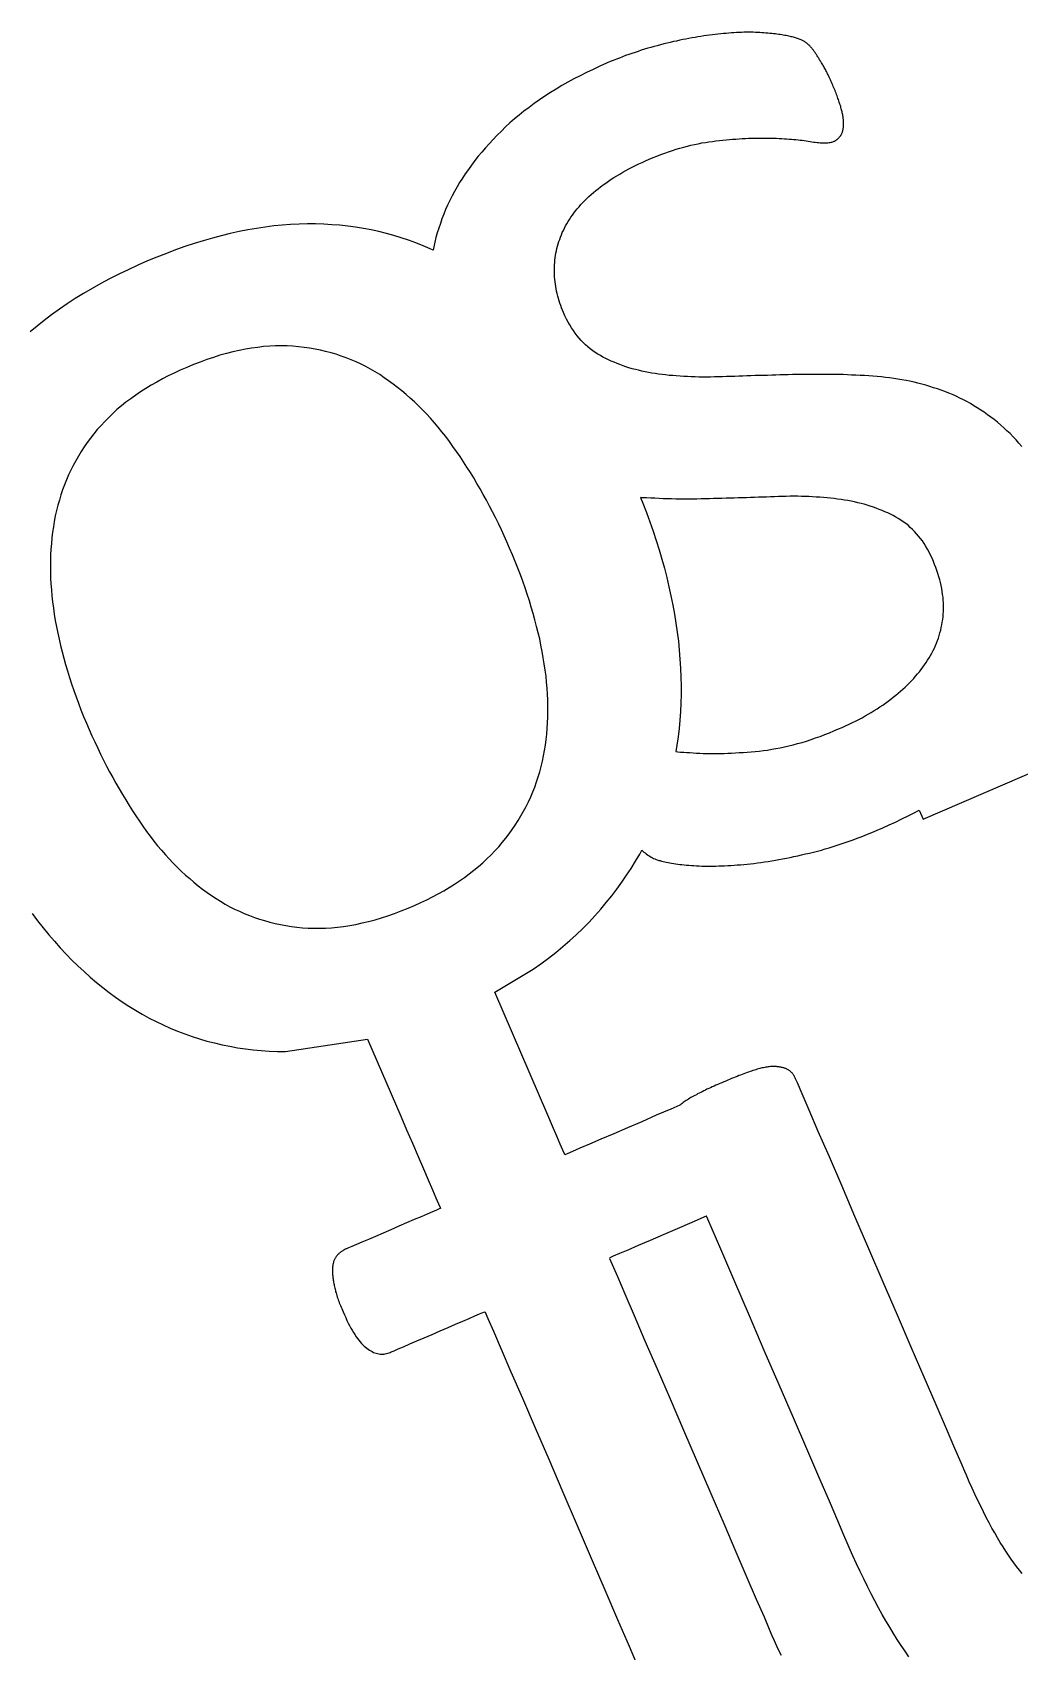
# Model space of a CAD drawing. Header units: millimetres. Extents: x 47 to 159, y 49 to 299.
# Drawn here: x 112.28 to 119.08, y 239.6 to 250.75 of the extents above; entities that cross this region are included whole.
import ezdxf

# ---------------------------------------------------------------- set-up
doc = ezdxf.new("R2010")
doc.units = ezdxf.units.MM

# ---------------------------------------------------------------- blocks, each defined once
blk = doc.blocks.new('angel 01')
for points in [[(-7.197, 195.337), (-6.932, 195.497), (-6.879, 195.534), (-6.827, 195.573), (-6.777, 195.612), (-6.728, 195.652), (-6.681, 195.693), (-6.636, 195.734), (-6.591, 195.777), (-6.548, 195.82), (-6.507, 195.865), (-6.467, 195.91), (-6.429, 195.955), (-6.392, 196.001), (-6.356, 196.048), (-6.322, 196.095), (-6.289, 196.143), (-6.257, 196.191), (-6.227, 196.24), (-6.199, 196.289), (-6.184, 196.316), (-6.178, 196.31), (-6.17, 196.303), (-6.162, 196.297), (-6.154, 196.291), (-6.146, 196.285), (-6.138, 196.279), (-6.129, 196.274), (-6.121, 196.269), (-6.112, 196.264), (-6.104, 196.26), (-6.095, 196.256), (-6.086, 196.253), (-6.078, 196.249), (-6.068, 196.246), (-6.059, 196.244), (-6.049, 196.241), (-6.038, 196.238), (-6.027, 196.235), (-6.016, 196.233), (-6.004, 196.231), (-5.991, 196.228), (-5.979, 196.226), (-5.965, 196.224), (-5.952, 196.222), (-5.937, 196.22), (-5.923, 196.218), (-5.908, 196.217), (-5.892, 196.215), (-5.876, 196.214), (-5.86, 196.212), (-5.843, 196.211), (-5.826, 196.21), (-5.808, 196.209), (-5.79, 196.208), (-5.772, 196.207), (-5.753, 196.207), (-5.734, 196.207), (-5.715, 196.207), (-5.695, 196.207), (-5.675, 196.207), (-5.655, 196.208), (-5.635, 196.208), (-5.614, 196.209), (-5.593, 196.21), (-5.571, 196.211), (-5.549, 196.213), (-5.527, 196.215), (-5.504, 196.216), (-5.482, 196.218), (-5.459, 196.22), (-5.435, 196.223), (-5.412, 196.225), (-5.388, 196.228), (-5.364, 196.232), (-5.34, 196.235), (-5.315, 196.239), (-5.29, 196.243), (-5.265, 196.247), (-5.24, 196.251), (-5.215, 196.256), (-5.189, 196.261), (-5.163, 196.266), (-5.137, 196.272), (-5.11, 196.277), (-5.084, 196.283), (-5.057, 196.29), (-5.03, 196.296), (-5.003, 196.303), (-4.975, 196.31), (-4.948, 196.317), (-4.921, 196.325), (-4.894, 196.333), (-4.866, 196.342), (-4.839, 196.35), (-4.811, 196.359), (-4.784, 196.368), (-4.756, 196.378), (-4.729, 196.388), (-4.701, 196.398), (-4.674, 196.409), (-4.646, 196.419), (-4.618, 196.43), (-4.59, 196.442), (-4.563, 196.454), (-4.525, 196.47), (-4.481, 196.49), (-4.437, 196.51), (-4.394, 196.531), (-4.351, 196.552), (-4.309, 196.574), (-4.275, 196.592), (-4.248, 196.529), (-0.29, 198.235)], [(-3.565, 191.333), (-3.584, 191.357), (-3.603, 191.381), (-3.622, 191.406), (-3.64, 191.432), (-3.659, 191.459), (-3.678, 191.487), (-3.697, 191.517), (-3.716, 191.548), (-3.735, 191.58), (-3.754, 191.613), (-3.773, 191.647), (-3.792, 191.683), (-3.812, 191.72), (-3.831, 191.758), (-3.85, 191.797), (-3.87, 191.837), (-3.89, 191.879), (-3.909, 191.921), (-3.929, 191.965), (-3.949, 192.01), (-3.96, 192.036), (-3.985, 192.095), (-4.028, 192.195), (-4.086, 192.33), (-4.158, 192.496), (-4.239, 192.685), (-4.329, 192.893), (-4.424, 193.113), (-4.522, 193.341), (-4.62, 193.569), (-4.717, 193.793), (-4.808, 194.006), (-4.893, 194.203), (-4.969, 194.378), (-5.032, 194.525), (-5.081, 194.638), (-5.113, 194.713), (-5.126, 194.742), (-5.128, 194.747), (-5.13, 194.751), (-5.132, 194.756), (-5.134, 194.76), (-5.137, 194.764), (-5.139, 194.768), (-5.142, 194.771), (-5.145, 194.775), (-5.147, 194.779), (-5.15, 194.782), (-5.153, 194.785), (-5.156, 194.788), (-5.16, 194.791), (-5.163, 194.794), (-5.166, 194.797), (-5.17, 194.799), (-5.173, 194.801), (-5.177, 194.804), (-5.181, 194.806), (-5.185, 194.808), (-5.189, 194.81), (-5.193, 194.812), (-5.198, 194.813), (-5.202, 194.815), (-5.207, 194.816), (-5.212, 194.818), (-5.217, 194.819), (-5.223, 194.82), (-5.228, 194.821), (-5.234, 194.822), (-5.239, 194.823), (-5.245, 194.824), (-5.252, 194.824), (-5.258, 194.825), (-5.264, 194.825), (-5.271, 194.825), (-5.278, 194.825), (-5.285, 194.825), (-5.292, 194.825), (-5.299, 194.825), (-5.307, 194.824), (-5.314, 194.823), (-5.322, 194.822), (-5.33, 194.821), (-5.338, 194.82), (-5.346, 194.818), (-5.355, 194.816), (-5.364, 194.814), (-5.372, 194.812), (-5.381, 194.81), (-5.39, 194.807), (-5.4, 194.804), (-5.409, 194.801), (-5.419, 194.798), (-5.429, 194.795), (-5.439, 194.791), (-5.449, 194.788), (-5.46, 194.784), (-5.471, 194.78), (-5.482, 194.776), (-5.493, 194.772), (-5.505, 194.767), (-5.517, 194.763), (-5.529, 194.758), (-5.541, 194.753), (-5.554, 194.748), (-5.567, 194.743), (-5.58, 194.737), (-5.593, 194.732), (-5.606, 194.726), (-5.62, 194.72), (-5.634, 194.714), (-5.648, 194.708), (-5.661, 194.703), (-5.674, 194.697), (-5.687, 194.691), (-5.7, 194.685), (-5.712, 194.68), (-5.724, 194.674), (-5.736, 194.669), (-5.747, 194.663), (-5.758, 194.658), (-5.769, 194.652), (-5.779, 194.647), (-5.79, 194.642), (-5.8, 194.637), (-5.809, 194.632), (-5.819, 194.627), (-5.828, 194.622), (-5.837, 194.617), (-5.846, 194.612), (-5.854, 194.607), (-5.862, 194.602), (-5.87, 194.597), (-5.878, 194.592), (-5.885, 194.587), (-5.892, 194.582), (-5.899, 194.577), (-5.906, 194.572), (-5.913, 194.567), (-5.919, 194.562), (-5.922, 194.559), (-5.985, 194.533), (-6.085, 194.49), (-6.185, 194.446), (-6.284, 194.404), (-6.378, 194.363), (-6.466, 194.325), (-6.545, 194.291), (-6.611, 194.263), (-6.663, 194.24), (-6.698, 194.225), (-6.714, 194.218), (-6.717, 194.224), (-6.728, 194.249), (-6.746, 194.29), (-6.77, 194.346), (-6.799, 194.414), (-6.832, 194.491), (-7.197, 195.337)], [(-8.073, 195.014), (-7.844, 194.483), (-7.804, 194.39), (-7.764, 194.297), (-7.725, 194.207), (-7.689, 194.122), (-7.655, 194.045), (-7.626, 193.977), (-7.602, 193.921), (-7.584, 193.88), (-7.574, 193.855), (-7.571, 193.849), (-7.58, 193.845), (-7.599, 193.837), (-7.627, 193.825), (-7.663, 193.81), (-7.705, 193.791), (-7.753, 193.771), (-7.804, 193.749), (-7.857, 193.726), (-7.912, 193.702), (-7.966, 193.679), (-8.018, 193.656), (-8.067, 193.635), (-8.112, 193.616), (-8.15, 193.599), (-8.182, 193.586), (-8.205, 193.576), (-8.218, 193.571), (-8.222, 193.569), (-8.226, 193.567), (-8.231, 193.565), (-8.235, 193.562), (-8.239, 193.56), (-8.243, 193.557), (-8.248, 193.555), (-8.252, 193.552), (-8.255, 193.549), (-8.259, 193.547), (-8.263, 193.544), (-8.266, 193.541), (-8.27, 193.538), (-8.273, 193.534), (-8.277, 193.531), (-8.28, 193.528), (-8.283, 193.524), (-8.286, 193.521), (-8.289, 193.517), (-8.292, 193.513), (-8.294, 193.509), (-8.297, 193.505), (-8.299, 193.501), (-8.301, 193.497), (-8.303, 193.492), (-8.305, 193.488), (-8.307, 193.483), (-8.308, 193.478), (-8.309, 193.473), (-8.311, 193.468), (-8.312, 193.463), (-8.313, 193.458), (-8.313, 193.452), (-8.314, 193.447), (-8.315, 193.441), (-8.315, 193.435), (-8.315, 193.429), (-8.315, 193.423), (-8.315, 193.417), (-8.315, 193.411), (-8.315, 193.404), (-8.314, 193.397), (-8.314, 193.391), (-8.313, 193.384), (-8.313, 193.377), (-8.312, 193.37), (-8.311, 193.363), (-8.31, 193.355), (-8.309, 193.348), (-8.307, 193.34), (-8.306, 193.332), (-8.304, 193.325), (-8.303, 193.317), (-8.301, 193.309), (-8.299, 193.3), (-8.297, 193.292), (-8.295, 193.283), (-8.293, 193.275), (-8.29, 193.266), (-8.287, 193.257), (-8.285, 193.248), (-8.282, 193.238), (-8.278, 193.229), (-8.275, 193.219), (-8.272, 193.209), (-8.268, 193.199), (-8.264, 193.189), (-8.26, 193.179), (-8.256, 193.168), (-8.251, 193.158), (-8.247, 193.147), (-8.242, 193.136), (-8.233, 193.116), (-8.224, 193.096), (-8.215, 193.077), (-8.206, 193.059), (-8.197, 193.041), (-8.188, 193.024), (-8.179, 193.009), (-8.17, 192.993), (-8.161, 192.979), (-8.152, 192.965), (-8.142, 192.953), (-8.133, 192.941), (-8.124, 192.929), (-8.115, 192.919), (-8.106, 192.909), (-8.097, 192.9), (-8.087, 192.892), (-8.078, 192.885), (-8.069, 192.878), (-8.06, 192.872), (-8.05, 192.867), (-8.041, 192.862), (-8.032, 192.857), (-8.023, 192.854), (-8.014, 192.851), (-8.005, 192.848), (-7.996, 192.846), (-7.987, 192.845), (-7.978, 192.845), (-7.969, 192.845), (-7.96, 192.845), (-7.952, 192.846), (-7.943, 192.848), (-7.934, 192.851), (-7.925, 192.854), (-7.918, 192.856), (-7.91, 192.86), (-7.89, 192.868), (-7.862, 192.881), (-7.825, 192.896), (-7.782, 192.915), (-7.734, 192.936), (-7.683, 192.958), (-7.629, 192.981), (-7.574, 193.005), (-7.519, 193.028), (-7.467, 193.051), (-7.417, 193.072), (-7.373, 193.091), (-7.334, 193.108), (-7.302, 193.122), (-7.28, 193.132), (-7.267, 193.137), (-7.263, 193.134), (-7.244, 193.091), (-7.207, 193.004), (-7.153, 192.879), (-7.086, 192.723), (-7.007, 192.541), (-6.92, 192.338), (-6.826, 192.121), (-6.729, 191.895), (-6.63, 191.665), (-6.533, 191.439), (-6.439, 191.221), (-6.351, 191.017), (-6.272, 190.833), (-6.204, 190.675)], [(-3.567, 199.096), (-3.587, 199.119), (-3.607, 199.142), (-3.627, 199.164), (-3.648, 199.186), (-3.67, 199.206), (-3.691, 199.226), (-3.713, 199.245), (-3.735, 199.264), (-3.758, 199.282), (-3.78, 199.299), (-3.803, 199.316), (-3.827, 199.333), (-3.85, 199.348), (-3.874, 199.364), (-3.897, 199.378), (-3.922, 199.392), (-3.946, 199.406), (-3.97, 199.419), (-3.995, 199.431), (-4.02, 199.443), (-4.046, 199.454), (-4.071, 199.465), (-4.097, 199.475), (-4.123, 199.485), (-4.149, 199.494), (-4.176, 199.502), (-4.202, 199.511), (-4.229, 199.519), (-4.256, 199.526), (-4.283, 199.533), (-4.31, 199.539), (-4.338, 199.546), (-4.365, 199.551), (-4.393, 199.557), (-4.421, 199.561), (-4.449, 199.566), (-4.478, 199.57), (-4.506, 199.573), (-4.535, 199.577), (-4.564, 199.579), (-4.593, 199.582), (-4.622, 199.584), (-4.652, 199.585), (-4.681, 199.587), (-4.71, 199.588), (-4.74, 199.589), (-4.769, 199.591), (-4.798, 199.592), (-4.827, 199.592), (-4.857, 199.593), (-4.886, 199.594), (-4.915, 199.594), (-4.944, 199.594), (-4.973, 199.594), (-5.002, 199.594), (-5.031, 199.594), (-5.06, 199.594), (-5.089, 199.593), (-5.118, 199.593), (-5.147, 199.592), (-5.176, 199.591), (-5.204, 199.59), (-5.233, 199.59), (-5.262, 199.589), (-5.29, 199.588), (-5.319, 199.587), (-5.347, 199.586), (-5.376, 199.585), (-5.404, 199.585), (-5.433, 199.584), (-5.461, 199.583), (-5.489, 199.582), (-5.517, 199.581), (-5.545, 199.58), (-5.573, 199.579), (-5.601, 199.578), (-5.629, 199.577), (-5.657, 199.576), (-5.684, 199.576), (-5.711, 199.575), (-5.738, 199.575), (-5.765, 199.575), (-5.792, 199.575), (-5.818, 199.576), (-5.844, 199.577), (-5.87, 199.578), (-5.896, 199.579), (-5.921, 199.581), (-5.947, 199.583), (-5.972, 199.585), (-5.996, 199.587), (-6.021, 199.59), (-6.045, 199.593), (-6.069, 199.596), (-6.093, 199.599), (-6.116, 199.603), (-6.139, 199.607), (-6.162, 199.612), (-6.185, 199.616), (-6.207, 199.622), (-6.229, 199.627), (-6.251, 199.633), (-6.273, 199.639), (-6.294, 199.646), (-6.314, 199.653), (-6.335, 199.661), (-6.355, 199.668), (-6.375, 199.677), (-6.395, 199.685), (-6.414, 199.694), (-6.433, 199.703), (-6.452, 199.713), (-6.47, 199.723), (-6.488, 199.734), (-6.506, 199.745), (-6.523, 199.757), (-6.54, 199.77), (-6.556, 199.783), (-6.572, 199.797), (-6.587, 199.812), (-6.602, 199.827), (-6.616, 199.843), (-6.63, 199.86), (-6.643, 199.877), (-6.656, 199.896), (-6.669, 199.914), (-6.681, 199.934), (-6.692, 199.954), (-6.703, 199.975), (-6.714, 199.996), (-6.724, 200.019), (-6.731, 200.036), (-6.737, 200.052), (-6.743, 200.068), (-6.749, 200.084), (-6.754, 200.101), (-6.759, 200.117), (-6.763, 200.133), (-6.768, 200.15), (-6.771, 200.166), (-6.774, 200.183), (-6.777, 200.199), (-6.78, 200.216), (-6.782, 200.232), (-6.784, 200.248), (-6.785, 200.265), (-6.786, 200.282), (-6.786, 200.298), (-6.786, 200.315), (-6.786, 200.331), (-6.785, 200.348), (-6.784, 200.364), (-6.783, 200.38), (-6.781, 200.396), (-6.778, 200.413), (-6.776, 200.429), (-6.772, 200.445), (-6.769, 200.461), (-6.765, 200.476), (-6.76, 200.492), (-6.755, 200.508), (-6.75, 200.524), (-6.744, 200.539), (-6.738, 200.555), (-6.732, 200.57), (-6.725, 200.586), (-6.717, 200.601), (-6.71, 200.616), (-6.701, 200.631), (-6.692, 200.646), (-6.683, 200.661), (-6.673, 200.676), (-6.663, 200.691), (-6.652, 200.705), (-6.641, 200.72), (-6.629, 200.734), (-6.617, 200.749), (-6.604, 200.763), (-6.591, 200.777), (-6.578, 200.791), (-6.564, 200.805), (-6.549, 200.819), (-6.534, 200.833), (-6.518, 200.846), (-6.502, 200.86), (-6.486, 200.873), (-6.469, 200.886), (-6.451, 200.899), (-6.433, 200.912), (-6.415, 200.925), (-6.396, 200.938), (-6.377, 200.95), (-6.357, 200.962), (-6.337, 200.974), (-6.316, 200.986), (-6.295, 200.998), (-6.274, 201.009), (-6.252, 201.021), (-6.229, 201.032), (-6.206, 201.043), (-6.183, 201.054), (-6.159, 201.065), (-6.134, 201.076), (-6.106, 201.087), (-6.08, 201.098), (-6.053, 201.108), (-6.026, 201.118), (-6, 201.127), (-5.974, 201.136), (-5.948, 201.144), (-5.922, 201.152), (-5.896, 201.159), (-5.871, 201.166), (-5.846, 201.172), (-5.821, 201.178), (-5.796, 201.183), (-5.771, 201.188), (-5.747, 201.192), (-5.722, 201.196), (-5.698, 201.199), (-5.674, 201.202), (-5.65, 201.205), (-5.627, 201.207), (-5.604, 201.209), (-5.581, 201.211), (-5.559, 201.213), (-5.536, 201.215), (-5.515, 201.216), (-5.493, 201.218), (-5.471, 201.219), (-5.45, 201.22), (-5.43, 201.221), (-5.409, 201.221), (-5.389, 201.222), (-5.369, 201.222), (-5.349, 201.222), (-5.33, 201.222), (-5.311, 201.221), (-5.292, 201.221), (-5.274, 201.22), (-5.256, 201.22), (-5.238, 201.219), (-5.221, 201.218), (-5.203, 201.217), (-5.187, 201.216), (-5.17, 201.215), (-5.154, 201.213), (-5.139, 201.212), (-5.123, 201.211), (-5.108, 201.209), (-5.094, 201.208), (-5.08, 201.206), (-5.066, 201.204), (-5.052, 201.202), (-5.039, 201.2), (-5.026, 201.198), (-5.013, 201.196), (-5.001, 201.194), (-4.99, 201.193), (-4.978, 201.191), (-4.967, 201.19), (-4.957, 201.189), (-4.947, 201.189), (-4.937, 201.188), (-4.928, 201.188), (-4.919, 201.188), (-4.911, 201.189), (-4.903, 201.189), (-4.895, 201.19), (-4.888, 201.191), (-4.881, 201.193), (-4.875, 201.194), (-4.869, 201.196), (-4.864, 201.198), (-4.86, 201.2), (-4.856, 201.201), (-4.853, 201.203), (-4.85, 201.205), (-4.847, 201.207), (-4.844, 201.209), (-4.841, 201.211), (-4.838, 201.213), (-4.835, 201.216), (-4.832, 201.218), (-4.83, 201.22), (-4.827, 201.223), (-4.825, 201.226), (-4.822, 201.229), (-4.82, 201.232), (-4.818, 201.235), (-4.815, 201.238), (-4.813, 201.241), (-4.811, 201.244), (-4.809, 201.248), (-4.808, 201.251), (-4.806, 201.255), (-4.805, 201.259), (-4.803, 201.263), (-4.802, 201.267), (-4.801, 201.271), (-4.8, 201.275), (-4.799, 201.28), (-4.798, 201.285), (-4.797, 201.289), (-4.796, 201.294), (-4.796, 201.299), (-4.795, 201.304), (-4.795, 201.309), (-4.795, 201.315), (-4.795, 201.32), (-4.795, 201.326), (-4.795, 201.331), (-4.795, 201.337), (-4.796, 201.343), (-4.796, 201.349), (-4.797, 201.355), (-4.798, 201.362), (-4.799, 201.368), (-4.8, 201.375), (-4.801, 201.381), (-4.802, 201.388), (-4.804, 201.395), (-4.805, 201.402), (-4.807, 201.409), (-4.809, 201.416), (-4.811, 201.423), (-4.813, 201.431), (-4.815, 201.439), (-4.817, 201.446), (-4.82, 201.454), (-4.822, 201.462), (-4.825, 201.47), (-4.828, 201.478), (-4.831, 201.487), (-4.834, 201.495), (-4.837, 201.504), (-4.84, 201.513), (-4.843, 201.521), (-4.847, 201.53), (-4.85, 201.539), (-4.854, 201.549), (-4.858, 201.558), (-4.862, 201.567), (-4.866, 201.577), (-4.87, 201.587), (-4.874, 201.596), (-4.878, 201.606), (-4.882, 201.615), (-4.886, 201.623), (-4.89, 201.632), (-4.894, 201.64), (-4.897, 201.649), (-4.901, 201.657), (-4.905, 201.665), (-4.909, 201.672), (-4.913, 201.68), (-4.917, 201.687), (-4.92, 201.694), (-4.924, 201.701), (-4.928, 201.708), (-4.932, 201.714), (-4.935, 201.721), (-4.939, 201.727), (-4.943, 201.733), (-4.946, 201.739), (-4.95, 201.745), (-4.953, 201.75), (-4.956, 201.756), (-4.96, 201.761), (-4.963, 201.767), (-4.966, 201.772), (-4.97, 201.777), (-4.973, 201.782), (-4.976, 201.787), (-4.979, 201.792), (-4.982, 201.797), (-4.985, 201.801), (-4.988, 201.806), (-4.991, 201.81), (-4.994, 201.814), (-4.997, 201.818), (-4.999, 201.822), (-5.002, 201.826), (-5.005, 201.83), (-5.008, 201.834), (-5.011, 201.837), (-5.014, 201.841), (-5.017, 201.844), (-5.02, 201.848), (-5.023, 201.851), (-5.026, 201.854), (-5.029, 201.858), (-5.033, 201.861), (-5.036, 201.864), (-5.039, 201.867), (-5.043, 201.87), (-5.046, 201.873), (-5.049, 201.875), (-5.053, 201.878), (-5.056, 201.881), (-5.06, 201.883), (-5.064, 201.886), (-5.069, 201.888), (-5.073, 201.891), (-5.078, 201.893), (-5.083, 201.896), (-5.088, 201.898), (-5.094, 201.9), (-5.1, 201.903), (-5.106, 201.905), (-5.112, 201.907), (-5.119, 201.909), (-5.126, 201.911), (-5.133, 201.914), (-5.14, 201.916), (-5.148, 201.918), (-5.156, 201.92), (-5.164, 201.922), (-5.173, 201.924), (-5.181, 201.926), (-5.191, 201.928), (-5.2, 201.929), (-5.21, 201.931), (-5.221, 201.933), (-5.231, 201.934), (-5.242, 201.936), (-5.254, 201.937), (-5.265, 201.939), (-5.278, 201.94), (-5.29, 201.941), (-5.303, 201.943), (-5.316, 201.944), (-5.33, 201.945), (-5.344, 201.946), (-5.358, 201.947), (-5.372, 201.948), (-5.387, 201.949), (-5.402, 201.949), (-5.418, 201.95), (-5.433, 201.95), (-5.449, 201.95), (-5.465, 201.95), (-5.482, 201.95), (-5.498, 201.949), (-5.515, 201.949), (-5.533, 201.948), (-5.55, 201.947), (-5.568, 201.946), (-5.586, 201.945), (-5.604, 201.943), (-5.622, 201.942), (-5.641, 201.94), (-5.66, 201.938), (-5.679, 201.936), (-5.698, 201.933), (-5.718, 201.931), (-5.738, 201.928), (-5.757, 201.925), (-5.778, 201.922), (-5.798, 201.919), (-5.818, 201.915), (-5.839, 201.912), (-5.86, 201.908), (-5.881, 201.904), (-5.902, 201.9), (-5.923, 201.895), (-5.945, 201.89), (-5.967, 201.886), (-5.989, 201.881), (-6.011, 201.875), (-6.033, 201.87), (-6.055, 201.864), (-6.078, 201.858), (-6.1, 201.852), (-6.122, 201.846), (-6.144, 201.84), (-6.166, 201.833), (-6.188, 201.826), (-6.209, 201.819), (-6.231, 201.812), (-6.253, 201.805), (-6.274, 201.797), (-6.296, 201.79), (-6.317, 201.782), (-6.338, 201.773), (-6.359, 201.765), (-6.381, 201.757), (-6.402, 201.748), (-6.427, 201.737), (-6.474, 201.716), (-6.52, 201.695), (-6.565, 201.673), (-6.609, 201.651), (-6.652, 201.629), (-6.694, 201.606), (-6.735, 201.583), (-6.775, 201.559), (-6.814, 201.535), (-6.853, 201.51), (-6.89, 201.485), (-6.926, 201.459), (-6.961, 201.433), (-6.996, 201.407), (-7.029, 201.38), (-7.061, 201.353), (-7.093, 201.326), (-7.123, 201.298), (-7.152, 201.269), (-7.181, 201.241), (-7.209, 201.212), (-7.236, 201.183), (-7.262, 201.154), (-7.287, 201.125), (-7.311, 201.096), (-7.335, 201.066), (-7.357, 201.036), (-7.379, 201.006), (-7.4, 200.976), (-7.42, 200.946), (-7.439, 200.915), (-7.457, 200.885), (-7.475, 200.854), (-7.491, 200.823), (-7.507, 200.792), (-7.522, 200.76), (-7.536, 200.729), (-7.549, 200.697), (-7.561, 200.665), (-7.572, 200.633), (-7.583, 200.601), (-7.593, 200.569), (-7.602, 200.537), (-7.61, 200.505), (-7.617, 200.473), (-7.622, 200.449), (-7.642, 200.458), (-7.691, 200.479), (-7.741, 200.499), (-7.791, 200.518), (-7.841, 200.535), (-7.893, 200.55), (-7.944, 200.565), (-7.996, 200.577), (-8.049, 200.589), (-8.102, 200.599), (-8.156, 200.607), (-8.21, 200.615), (-8.265, 200.621), (-8.32, 200.625), (-8.375, 200.628), (-8.431, 200.63), (-8.488, 200.63), (-8.545, 200.628), (-8.603, 200.626), (-8.661, 200.621), (-8.719, 200.616), (-8.778, 200.608), (-8.838, 200.599), (-8.898, 200.589), (-8.958, 200.577), (-9.019, 200.564), (-9.081, 200.549), (-9.142, 200.532), (-9.205, 200.514), (-9.268, 200.495), (-9.331, 200.474), (-9.395, 200.451), (-9.459, 200.427), (-9.524, 200.402), (-9.589, 200.375), (-9.656, 200.345), (-9.722, 200.315), (-9.787, 200.284), (-9.85, 200.252), (-9.911, 200.219), (-9.971, 200.185), (-10.03, 200.151), (-10.087, 200.116), (-10.142, 200.08), (-10.196, 200.043), (-10.249, 200.005), (-10.3, 199.966), (-10.349, 199.927), (-10.397, 199.887)], [(-10.383, 195.879), (-10.346, 195.83), (-10.308, 195.781), (-10.269, 195.734), (-10.23, 195.689), (-10.191, 195.644), (-10.15, 195.601), (-10.11, 195.559), (-10.068, 195.519), (-10.026, 195.48), (-9.984, 195.442), (-9.941, 195.405), (-9.897, 195.37), (-9.853, 195.336), (-9.809, 195.303), (-9.763, 195.272), (-9.718, 195.242), (-9.671, 195.213), (-9.625, 195.186), (-9.577, 195.16), (-9.529, 195.135), (-9.481, 195.112), (-9.432, 195.09), (-9.382, 195.069), (-9.332, 195.05), (-9.282, 195.032), (-9.231, 195.016), (-9.18, 195.001), (-9.128, 194.988), (-9.075, 194.975), (-9.022, 194.965), (-8.969, 194.955), (-8.915, 194.947), (-8.861, 194.941), (-8.806, 194.936), (-8.75, 194.932), (-8.694, 194.93), (-8.638, 194.929), (-8.073, 195.014)], [(-4.346, 190.76), (-4.372, 190.798), (-4.399, 190.838), (-4.425, 190.878), (-4.451, 190.92), (-4.477, 190.963), (-4.503, 191.007), (-4.529, 191.052), (-4.555, 191.098), (-4.58, 191.146), (-4.606, 191.194), (-4.631, 191.244), (-4.656, 191.296), (-4.681, 191.348), (-4.706, 191.401), (-4.731, 191.456), (-4.756, 191.512), (-4.77, 191.545), (-4.793, 191.598), (-4.835, 191.696), (-4.893, 191.831), (-4.965, 191.999), (-5.049, 192.192), (-5.141, 192.406), (-5.239, 192.634), (-5.341, 192.87), (-5.443, 193.108), (-5.544, 193.342), (-5.641, 193.567), (-5.731, 193.775), (-5.739, 193.795), (-5.741, 193.795), (-5.841, 193.751), (-5.941, 193.708), (-6.037, 193.667), (-6.128, 193.628), (-6.21, 193.592), (-6.281, 193.562), (-6.339, 193.537), (-6.381, 193.519), (-6.404, 193.509), (-6.407, 193.503), (-6.389, 193.462), (-6.353, 193.379), (-6.302, 193.26), (-6.237, 193.111), (-6.163, 192.937), (-6.079, 192.743), (-5.99, 192.536), (-5.897, 192.32), (-5.803, 192.102), (-5.71, 191.885), (-5.62, 191.677), (-5.536, 191.483), (-5.461, 191.307), (-5.396, 191.157), (-5.343, 191.036), (-5.307, 190.95), (-5.288, 190.906), (-5.273, 190.872), (-5.249, 190.82), (-5.225, 190.77)]]:
    blk.add_lwpolyline(points)
for points in [[(-7.095, 198.397), (-7.114, 198.44), (-7.133, 198.482), (-7.152, 198.524), (-7.172, 198.566), (-7.192, 198.607), (-7.212, 198.647), (-7.233, 198.687), (-7.254, 198.727), (-7.276, 198.766), (-7.298, 198.805), (-7.32, 198.843), (-7.342, 198.881), (-7.365, 198.918), (-7.389, 198.955), (-7.412, 198.991), (-7.436, 199.027), (-7.46, 199.063), (-7.485, 199.098), (-7.51, 199.132), (-7.535, 199.165), (-7.561, 199.198), (-7.587, 199.23), (-7.613, 199.261), (-7.64, 199.291), (-7.667, 199.321), (-7.695, 199.349), (-7.722, 199.377), (-7.751, 199.404), (-7.779, 199.43), (-7.808, 199.456), (-7.837, 199.48), (-7.867, 199.504), (-7.897, 199.527), (-7.928, 199.55), (-7.958, 199.571), (-7.989, 199.592), (-8.021, 199.611), (-8.053, 199.63), (-8.086, 199.648), (-8.118, 199.664), (-8.152, 199.68), (-8.186, 199.694), (-8.22, 199.708), (-8.255, 199.72), (-8.29, 199.732), (-8.325, 199.742), (-8.362, 199.752), (-8.398, 199.76), (-8.435, 199.768), (-8.473, 199.774), (-8.51, 199.78), (-8.549, 199.784), (-8.588, 199.788), (-8.627, 199.79), (-8.667, 199.791), (-8.707, 199.79), (-8.747, 199.788), (-8.789, 199.785), (-8.83, 199.78), (-8.872, 199.774), (-8.915, 199.767), (-8.958, 199.759), (-9.001, 199.749), (-9.045, 199.737), (-9.09, 199.725), (-9.135, 199.711), (-9.18, 199.696), (-9.226, 199.679), (-9.272, 199.661), (-9.319, 199.642), (-9.363, 199.622), (-9.405, 199.603), (-9.446, 199.583), (-9.486, 199.562), (-9.525, 199.541), (-9.563, 199.519), (-9.6, 199.497), (-9.636, 199.474), (-9.67, 199.451), (-9.704, 199.426), (-9.737, 199.402), (-9.768, 199.377), (-9.799, 199.351), (-9.828, 199.324), (-9.856, 199.297), (-9.883, 199.27), (-9.909, 199.242), (-9.935, 199.213), (-9.959, 199.184), (-9.982, 199.154), (-10.004, 199.124), (-10.025, 199.094), (-10.045, 199.063), (-10.065, 199.031), (-10.083, 198.999), (-10.1, 198.967), (-10.117, 198.934), (-10.133, 198.901), (-10.147, 198.867), (-10.161, 198.833), (-10.174, 198.798), (-10.186, 198.763), (-10.196, 198.728), (-10.206, 198.692), (-10.215, 198.655), (-10.224, 198.619), (-10.231, 198.581), (-10.237, 198.544), (-10.243, 198.506), (-10.247, 198.468), (-10.251, 198.429), (-10.254, 198.39), (-10.256, 198.351), (-10.258, 198.312), (-10.258, 198.272), (-10.258, 198.232), (-10.256, 198.191), (-10.254, 198.15), (-10.251, 198.109), (-10.248, 198.068), (-10.243, 198.026), (-10.237, 197.984), (-10.231, 197.941), (-10.224, 197.898), (-10.216, 197.855), (-10.207, 197.812), (-10.198, 197.769), (-10.188, 197.726), (-10.177, 197.682), (-10.166, 197.638), (-10.153, 197.595), (-10.14, 197.551), (-10.127, 197.506), (-10.112, 197.462), (-10.097, 197.417), (-10.081, 197.373), (-10.064, 197.328), (-10.047, 197.283), (-10.029, 197.238), (-10.01, 197.192), (-9.991, 197.148), (-9.972, 197.104), (-9.952, 197.062), (-9.932, 197.019), (-9.912, 196.978), (-9.892, 196.937), (-9.871, 196.896), (-9.85, 196.856), (-9.828, 196.816), (-9.806, 196.777), (-9.784, 196.738), (-9.762, 196.7), (-9.739, 196.662), (-9.716, 196.625), (-9.693, 196.588), (-9.669, 196.552), (-9.645, 196.516), (-9.62, 196.481), (-9.595, 196.446), (-9.57, 196.412), (-9.545, 196.379), (-9.519, 196.347), (-9.493, 196.316), (-9.466, 196.285), (-9.439, 196.256), (-9.412, 196.227), (-9.384, 196.199), (-9.356, 196.172), (-9.327, 196.145), (-9.298, 196.12), (-9.269, 196.095), (-9.239, 196.071), (-9.21, 196.048), (-9.179, 196.025), (-9.148, 196.004), (-9.117, 195.983), (-9.086, 195.964), (-9.054, 195.945), (-9.021, 195.927), (-8.989, 195.91), (-8.955, 195.895), (-8.922, 195.88), (-8.887, 195.866), (-8.853, 195.853), (-8.818, 195.841), (-8.782, 195.831), (-8.746, 195.821), (-8.71, 195.812), (-8.673, 195.804), (-8.636, 195.797), (-8.598, 195.791), (-8.56, 195.786), (-8.522, 195.782), (-8.483, 195.78), (-8.443, 195.778), (-8.403, 195.778), (-8.363, 195.779), (-8.322, 195.782), (-8.28, 195.786), (-8.239, 195.791), (-8.196, 195.798), (-8.154, 195.805), (-8.11, 195.815), (-8.067, 195.825), (-8.022, 195.837), (-7.978, 195.85), (-7.933, 195.865), (-7.887, 195.881), (-7.841, 195.898), (-7.794, 195.917), (-7.749, 195.936), (-7.706, 195.955), (-7.665, 195.975), (-7.625, 195.995), (-7.586, 196.016), (-7.548, 196.037), (-7.511, 196.059), (-7.475, 196.082), (-7.44, 196.105), (-7.406, 196.128), (-7.373, 196.153), (-7.341, 196.178), (-7.31, 196.203), (-7.28, 196.229), (-7.251, 196.256), (-7.223, 196.283), (-7.196, 196.311), (-7.17, 196.34), (-7.146, 196.369), (-7.122, 196.398), (-7.099, 196.428), (-7.077, 196.459), (-7.056, 196.489), (-7.036, 196.521), (-7.017, 196.552), (-6.999, 196.584), (-6.981, 196.617), (-6.965, 196.65), (-6.95, 196.683), (-6.935, 196.717), (-6.922, 196.751), (-6.91, 196.786), (-6.898, 196.821), (-6.888, 196.856), (-6.878, 196.892), (-6.869, 196.929), (-6.861, 196.965), (-6.855, 197.002), (-6.849, 197.04), (-6.843, 197.078), (-6.839, 197.116), (-6.836, 197.154), (-6.833, 197.193), (-6.831, 197.232), (-6.831, 197.272), (-6.831, 197.311), (-6.832, 197.352), (-6.834, 197.392), (-6.836, 197.433), (-6.84, 197.474), (-6.844, 197.516), (-6.85, 197.557), (-6.856, 197.6), (-6.863, 197.642), (-6.871, 197.685), (-6.879, 197.728), (-6.888, 197.771), (-6.898, 197.814), (-6.909, 197.858), (-6.921, 197.902), (-6.933, 197.946), (-6.946, 197.99), (-6.959, 198.034), (-6.974, 198.079), (-6.989, 198.124), (-7.005, 198.169), (-7.021, 198.214), (-7.038, 198.259), (-7.057, 198.305), (-7.075, 198.351)], [(-6.194, 198.745), (-6.178, 198.706), (-6.153, 198.642), (-6.13, 198.577), (-6.107, 198.513), (-6.086, 198.449), (-6.066, 198.385), (-6.047, 198.321), (-6.029, 198.258), (-6.013, 198.194), (-5.998, 198.131), (-5.984, 198.068), (-5.971, 198.005), (-5.96, 197.942), (-5.95, 197.88), (-5.941, 197.817), (-5.933, 197.755), (-5.927, 197.693), (-5.922, 197.631), (-5.918, 197.57), (-5.915, 197.509), (-5.914, 197.449), (-5.914, 197.389), (-5.916, 197.33), (-5.918, 197.271), (-5.923, 197.212), (-5.928, 197.154), (-5.935, 197.097), (-5.943, 197.039), (-5.95, 196.995), (-5.937, 196.994), (-5.917, 196.992), (-5.896, 196.991), (-5.874, 196.989), (-5.853, 196.988), (-5.831, 196.986), (-5.808, 196.985), (-5.786, 196.984), (-5.763, 196.983), (-5.739, 196.982), (-5.715, 196.982), (-5.691, 196.982), (-5.667, 196.982), (-5.642, 196.982), (-5.617, 196.983), (-5.592, 196.984), (-5.566, 196.985), (-5.54, 196.986), (-5.513, 196.988), (-5.486, 196.99), (-5.459, 196.992), (-5.432, 196.994), (-5.404, 196.996), (-5.376, 196.999), (-5.347, 197.002), (-5.319, 197.006), (-5.29, 197.011), (-5.261, 197.016), (-5.231, 197.021), (-5.202, 197.028), (-5.172, 197.035), (-5.142, 197.042), (-5.112, 197.05), (-5.081, 197.059), (-5.05, 197.068), (-5.019, 197.078), (-4.988, 197.089), (-4.957, 197.1), (-4.925, 197.112), (-4.893, 197.124), (-4.861, 197.138), (-4.829, 197.151), (-4.805, 197.162), (-4.781, 197.173), (-4.757, 197.184), (-4.734, 197.195), (-4.712, 197.206), (-4.69, 197.217), (-4.668, 197.229), (-4.646, 197.241), (-4.625, 197.253), (-4.604, 197.265), (-4.584, 197.278), (-4.564, 197.29), (-4.545, 197.303), (-4.525, 197.316), (-4.507, 197.329), (-4.488, 197.342), (-4.47, 197.356), (-4.453, 197.37), (-4.435, 197.383), (-4.419, 197.397), (-4.402, 197.411), (-4.386, 197.426), (-4.371, 197.44), (-4.355, 197.455), (-4.341, 197.469), (-4.326, 197.484), (-4.312, 197.499), (-4.299, 197.514), (-4.286, 197.53), (-4.273, 197.545), (-4.261, 197.561), (-4.249, 197.577), (-4.237, 197.592), (-4.226, 197.609), (-4.216, 197.625), (-4.206, 197.641), (-4.196, 197.658), (-4.187, 197.674), (-4.178, 197.691), (-4.17, 197.708), (-4.162, 197.725), (-4.155, 197.743), (-4.148, 197.76), (-4.142, 197.777), (-4.136, 197.795), (-4.131, 197.813), (-4.126, 197.831), (-4.122, 197.849), (-4.118, 197.868), (-4.115, 197.886), (-4.112, 197.905), (-4.11, 197.923), (-4.109, 197.942), (-4.107, 197.961), (-4.107, 197.98), (-4.107, 198), (-4.107, 198.019), (-4.109, 198.039), (-4.11, 198.058), (-4.113, 198.078), (-4.116, 198.098), (-4.119, 198.118), (-4.123, 198.139), (-4.128, 198.159), (-4.133, 198.179), (-4.139, 198.2), (-4.145, 198.221), (-4.152, 198.242), (-4.159, 198.263), (-4.168, 198.284), (-4.176, 198.305), (-4.186, 198.327), (-4.196, 198.349), (-4.206, 198.369), (-4.217, 198.389), (-4.228, 198.409), (-4.24, 198.428), (-4.252, 198.446), (-4.265, 198.463), (-4.278, 198.48), (-4.292, 198.496), (-4.306, 198.511), (-4.321, 198.526), (-4.336, 198.54), (-4.351, 198.554), (-4.367, 198.567), (-4.384, 198.579), (-4.401, 198.59), (-4.418, 198.601), (-4.436, 198.611), (-4.454, 198.621), (-4.473, 198.63), (-4.491, 198.639), (-4.511, 198.648), (-4.53, 198.657), (-4.55, 198.664), (-4.57, 198.672), (-4.59, 198.679), (-4.611, 198.686), (-4.632, 198.693), (-4.654, 198.699), (-4.675, 198.704), (-4.697, 198.71), (-4.72, 198.715), (-4.742, 198.72), (-4.765, 198.724), (-4.789, 198.728), (-4.812, 198.731), (-4.836, 198.735), (-4.86, 198.738), (-4.884, 198.74), (-4.909, 198.743), (-4.933, 198.745), (-4.958, 198.747), (-4.983, 198.749), (-5.008, 198.75), (-5.034, 198.752), (-5.059, 198.753), (-5.085, 198.753), (-5.111, 198.754), (-5.137, 198.754), (-5.163, 198.754), (-5.19, 198.753), (-5.217, 198.753), (-5.244, 198.752), (-5.271, 198.751), (-5.298, 198.75), (-5.325, 198.749), (-5.353, 198.748), (-5.38, 198.747), (-5.408, 198.746), (-5.436, 198.745), (-5.464, 198.744), (-5.492, 198.744), (-5.52, 198.743), (-5.548, 198.742), (-5.576, 198.741), (-5.604, 198.74), (-5.633, 198.739), (-5.661, 198.739), (-5.69, 198.738), (-5.719, 198.737), (-5.748, 198.736), (-5.776, 198.736), (-5.805, 198.735), (-5.834, 198.735), (-5.863, 198.735), (-5.892, 198.735), (-5.921, 198.735), (-5.95, 198.735), (-5.979, 198.736), (-6.008, 198.736), (-6.037, 198.737), (-6.066, 198.738), (-6.095, 198.74), (-6.123, 198.741), (-6.152, 198.743), (-6.181, 198.744)]]:
    blk.add_lwpolyline(points, close=True)

msp = doc.modelspace()

# ---------------------------------------------------------------- block references
msp.add_blockref('angel 01', (122.661, 48.801))

doc.saveas('drawing.dxf')
